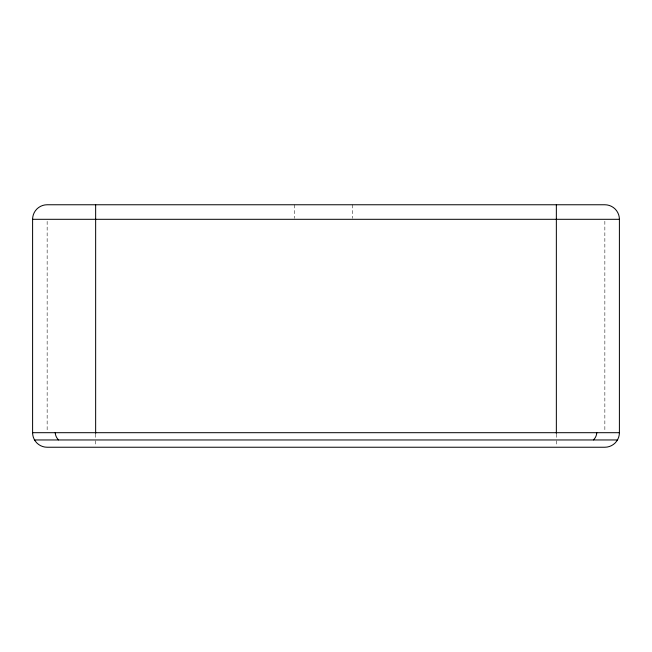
<?xml version="1.0" encoding="UTF-8"?>
<svg xmlns="http://www.w3.org/2000/svg" width="652" height="652" viewBox="0 0 652 652"><rect width="100%" height="100%" fill="white"/><g stroke="black" fill="none" stroke-linecap="round" stroke-linejoin="round"><path stroke-width="0.49" stroke-dasharray="3.26 2.44" d="M604.852 221.215L604.852 430.785M556.352 434.093L556.352 438.258M556.352 440.801L556.352 445.838M352.675 204.761L352.675 218.338M294.476 204.761L294.476 218.338M95.648 434.093L95.648 438.258M95.648 440.801L95.648 445.838M47.148 221.338L47.148 430.662"/><path stroke-width="0.98" d="M32.6 219.308L619.4 219.308L619.4 432.692A14.548 14.548 0 0 1 604.852 447.239L47.148 447.239A14.548 14.548 0 0 1 32.6 432.692L32.6 219.308A14.548 14.548 0 0 1 47.148 204.761L604.828 204.761A14.548 14.548 0 0 1 619.4 219.308M32.6 432.692L619.4 432.692M34.548 439.961L617.452 439.961M556.352 204.761L556.352 433.393M95.648 204.761L95.648 433.393M58.525 439.921A11.231 11.231 0 0 1 55.2 432.7M596.8 432.7A11.231 11.231 0 0 1 593.475 439.921"/></g></svg>
